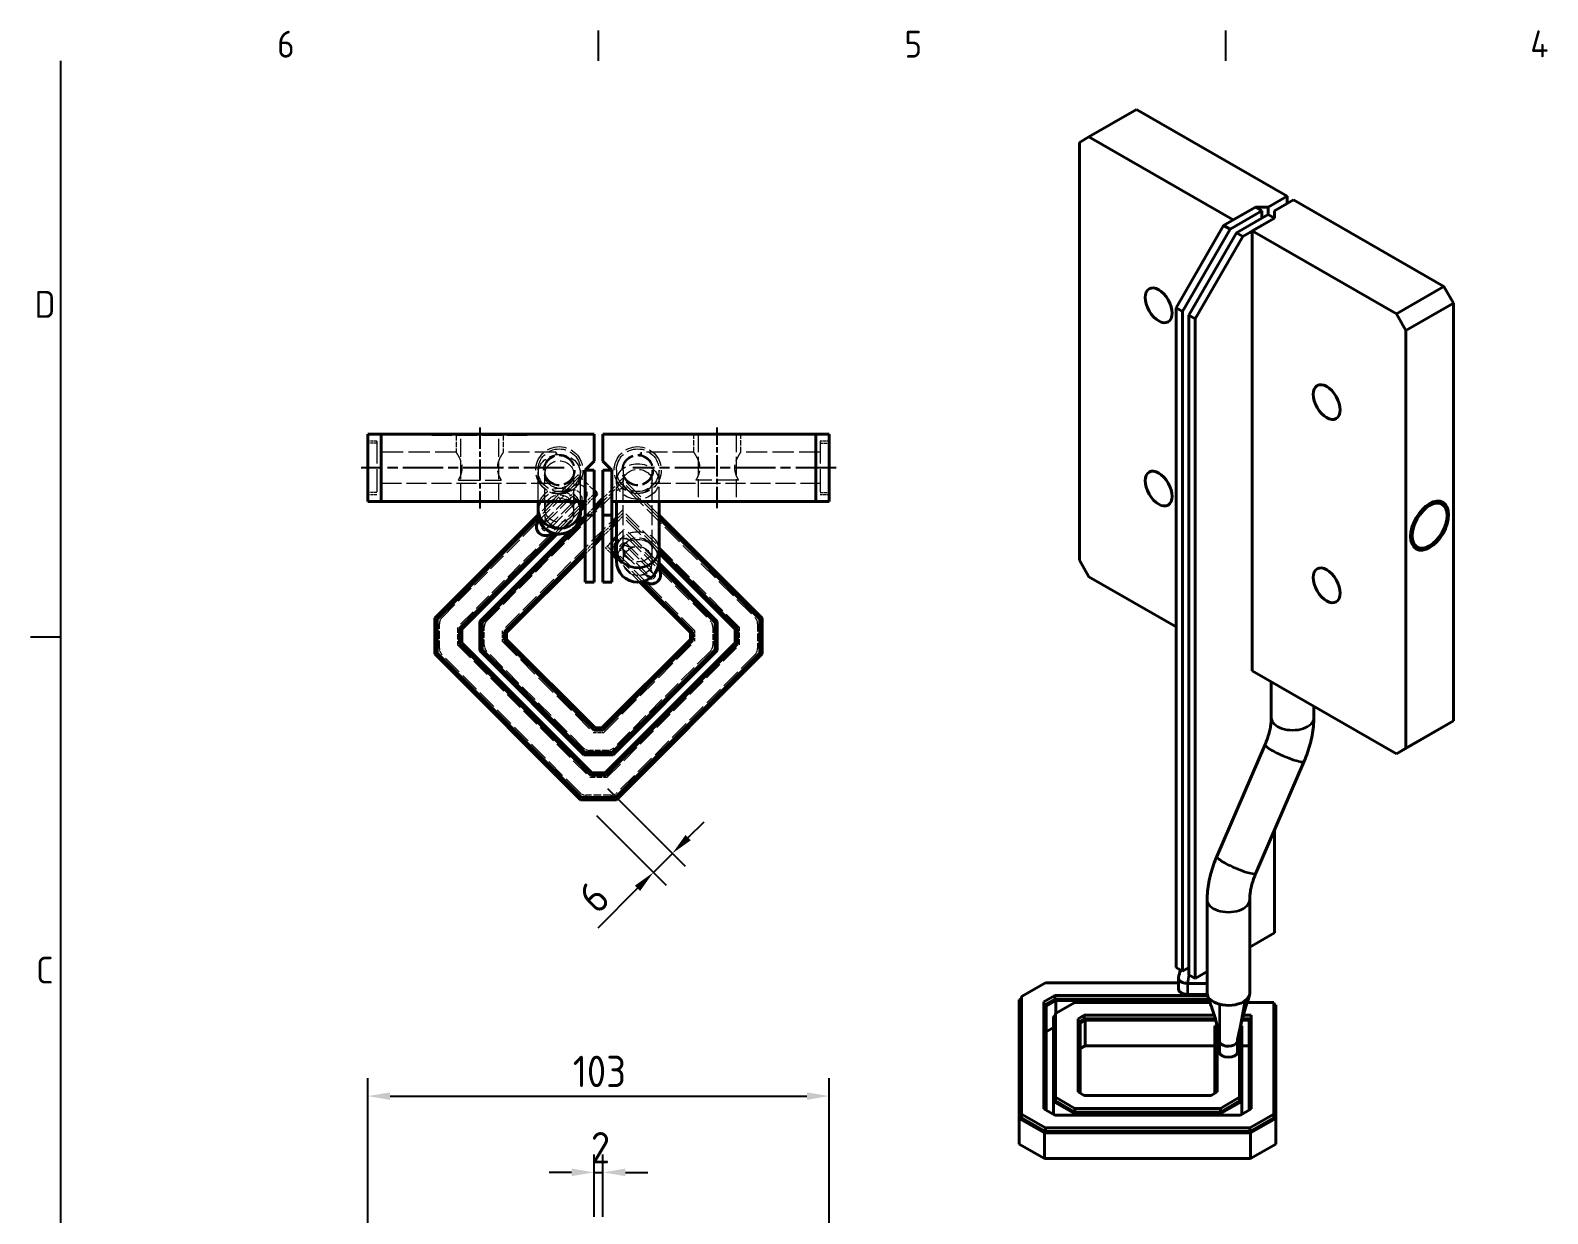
# Model space of a CAD drawing. Header units: millimetres. Extents: x 0 to 840, y 0 to 594.
# Drawn here: x 13.2 to 351.8, y 316.9 to 580.8 of the extents above; entities that cross this region are included whole.
import ezdxf

# ---------------------------------------------------------------- set-up
doc = ezdxf.new("R2010")
doc.units = ezdxf.units.MM
doc.header["$LTSCALE"] = 2
doc.linetypes.add('CHAIN', pattern=[0.3543, 0.2362, -0.0295, 0.0591, -0.0295])
doc.linetypes.add('DASHED', pattern=[0.2067, 0.1654, -0.0413])
doc.layers.get('0').update_dxf_attribs({"color": 3, "lineweight": 25})
for name, color, linetype, lineweight in [('가려진 것(ISO)', 2, 'DASHED', 18), ('가려진 좁은 것(ISO)', 2, 'DASHED', 18), ('가시적인 것(ISO)', 3, 'Continuous', 40), ('가시적인 좁은 것(ISO)', 3, 'Continuous', 35), ('경계(ISO)', 7, 'Continuous', 25), ('중심선(ISO)', 1, 'Continuous', 25), ('치수(ISO)', 2, 'Continuous', 25)]:
    doc.layers.add(name, color=color, linetype=linetype, lineweight=lineweight)
doc.styles.add('문자 텍스트_PSTEK_POSCO', font='isocp.shx')
doc.styles.add('치수 텍스트_PSTEK_POSCO', font='isocp.shx')
doc.dimstyles.new('치수_PSTEK_POSCO', dxfattribs={"dimscale": 2, "dimtxt": 3.5, "dimasz": 2.5, "dimexe": 2, "dimexo": 2.5, "dimgap": 1, "dimtad": 1, "dimrnd": 1e-08, "dimdsep": 46, "dimtxsty": '치수 텍스트_PSTEK_POSCO', "dimcen": 0.09, "dimdle": 10, "dimclrd": 7, "dimclre": 7, "dimclrt": 2, "dimadec": 1, "dimazin": 2, "dimtfac": 1, "dimtmove": 0, "dimatfit": 3, "dimfxl": 0, "dimtolj": 1, "dimlwd": -1, "dimlwe": -1, "dimarcsym": 0})

# ---------------------------------------------------------------- blocks, each defined once
blk = doc.blocks.new('경계 Default Border')
at = {"layer": '경계(ISO)'}
for p, q in [((70, 287), (70, 290.4)), ((140, 287), (140, 290.4)), ((10, 222.75), (6.6, 222.75))]:
    blk.add_line(p, q, dxfattribs=at)
at = {"layer": '경계(ISO)', "flags": 128}
blk.add_lwpolyline([(10, 10), (10, 287)], dxfattribs=at)
at = {"layer": '경계(ISO)', "color": 2, "char_height": 3, "attachment_point": 7, "style": '문자 텍스트_PSTEK_POSCO'}
for s, insert in [('6', (34.14, 287.37)), ('5', (104.14, 287.37)), ('4', (173.97, 287.4)), ('D', (7.08, 258.35)), ('C', (7.24, 184.1))]:
    blk.add_mtext(s, dxfattribs=dict(at, insert=insert))
blk = doc.blocks.new('*D26')
at = {"layer": 'Defpoints', "color": 0}
for p in [(140.99, 326.08), (138.99, 311.2), (140.99, 311.2)]:
    blk.add_point(p, dxfattribs=at)
at = {"layer": '치수(ISO)', "color": 7}
for p, q in [((138.99, 316.2), (138.99, 330.08)), ((140.99, 316.2), (140.99, 330.08)), ((133.99, 326.08), (128.99, 326.08)), ((138.99, 326.08), (140.99, 326.08)), ((145.99, 326.08), (150.99, 326.08))]:
    blk.add_line(p, q, dxfattribs=at)
for points in [[(133.99, 326.92), (133.99, 325.25), (138.99, 326.08)], [(145.99, 326.92), (145.99, 325.25), (140.99, 326.08)]]:
    blk.add_solid(points, dxfattribs=at)
at = {"layer": '치수(ISO)', "color": 2, "insert": (138.29, 331.58), "char_height": 7, "attachment_point": 4, "style": '치수 텍스트_PSTEK_POSCO'}
blk.add_mtext('\\A1;2', dxfattribs=at)
blk = doc.blocks.new('*D27')
at = {"layer": 'Defpoints', "color": 0}
for p in [(191.49, 343.1), (88.49, 308.2), (191.49, 308.2)]:
    blk.add_point(p, dxfattribs=at)
at = {"layer": '치수(ISO)', "color": 7}
for p, q in [((88.49, 313.2), (88.49, 347.1)), ((191.49, 313.2), (191.49, 347.1)), ((93.49, 343.1), (186.49, 343.1))]:
    blk.add_line(p, q, dxfattribs=at)
for points in [[(93.49, 343.93), (93.49, 342.26), (88.49, 343.1)], [(186.49, 343.93), (186.49, 342.26), (191.49, 343.1)]]:
    blk.add_solid(points, dxfattribs=at)
at = {"layer": '치수(ISO)', "color": 2, "insert": (134.25, 348.6), "char_height": 7, "attachment_point": 4, "style": '치수 텍스트_PSTEK_POSCO'}
blk.add_mtext('\\A1;103', dxfattribs=at)
blk = doc.blocks.new('*D30')
at = {"layer": 'Defpoints', "color": 0}
for p in [(138.48, 415.21), (136, 409.21), (156.47, 397.23)]:
    blk.add_point(p, dxfattribs=at)
at = {"layer": '치수(ISO)', "color": 7}
for p, q in [((142.02, 411.68), (159.3, 394.4)), ((139.54, 405.68), (155.06, 390.15)), ((160.01, 400.76), (163.54, 404.3)), ((156.47, 397.23), (152.23, 392.98)), ((148.69, 389.45), (139.81, 380.56))]:
    blk.add_line(p, q, dxfattribs=at)
for points in [[(159.42, 401.35), (160.6, 400.17), (156.47, 397.23)], [(148.1, 390.04), (149.28, 388.86), (152.23, 392.98)]]:
    blk.add_solid(points, dxfattribs=at)
at = {"layer": '치수(ISO)', "color": 2, "insert": (137.33, 385.86), "char_height": 7, "attachment_point": 4, "rotation": 45, "style": '치수 텍스트_PSTEK_POSCO'}
blk.add_mtext('\\A1;6', dxfattribs=at)

msp = doc.modelspace()

# ---------------------------------------------------------------- linework, layer by layer
at = {"layer": '가려진 것(ISO)', "ltscale": 1.904597}
for p, q in [((90.492, 489.212), (88.492, 489.212)), ((90.492, 488.712), (88.492, 488.712)), ((191.492, 489.212), (189.492, 489.212)), ((189.492, 488.712), (191.492, 488.712)), ((90.492, 477.712), (88.492, 477.712)), ((189.492, 477.712), (191.492, 477.712)), ((90.492, 477.212), (88.492, 477.212)), ((191.492, 477.212), (189.492, 477.212))]:
    msp.add_line(p, q, dxfattribs=at)
at = {"layer": '가려진 것(ISO)', "ltscale": 15.198803}
for p, q in [((90.492, 489.212), (90.492, 477.212)), ((189.492, 489.212), (189.492, 477.212))]:
    msp.add_line(p, q, dxfattribs=at)
at = {"layer": '가려진 것(ISO)', "ltscale": 0.19037}
for p, q in [((102.792, 490.712), (102.792, 490.512)), ((124.192, 490.712), (124.192, 490.512)), ((155.792, 490.512), (155.792, 490.712)), ((177.192, 490.512), (177.192, 490.712))]:
    msp.add_line(p, q, dxfattribs=at)
at = {"layer": '가려진 것(ISO)', "ltscale": 13.552266}
for p, q in [((102.792, 490.512), (124.192, 490.512)), ((177.192, 490.512), (155.792, 490.512))]:
    msp.add_line(p, q, dxfattribs=at)
at = {"layer": '가려진 것(ISO)', "ltscale": 3.618824}
for p, q in [((108.242, 490.512), (108.242, 486.712)), ((118.742, 490.512), (118.742, 486.712)), ((161.242, 486.712), (161.242, 490.512)), ((171.742, 486.712), (171.742, 490.512))]:
    msp.add_line(p, q, dxfattribs=at)
at = {"layer": '가려진 것(ISO)', "ltscale": 12.094824}
for p, q in [((109.242, 475.712), (109.242, 490.712)), ((117.742, 475.712), (117.742, 490.712)), ((162.242, 490.712), (162.242, 475.712)), ((170.742, 490.712), (170.742, 475.712))]:
    msp.add_line(p, q, dxfattribs=at)
at = {"layer": '가려진 것(ISO)', "ltscale": 14.312208}
for p, q in [((108.242, 486.712), (90.492, 486.712)), ((189.492, 486.712), (171.742, 486.712))]:
    msp.add_line(p, q, dxfattribs=at)
at = {"layer": '가려진 것(ISO)', "ltscale": 14.211417}
for p, q in [((130.492, 486.712), (118.742, 486.712)), ((161.242, 486.712), (149.492, 486.712))]:
    msp.add_line(p, q, dxfattribs=at)
at = {"layer": '가려진 것(ISO)', "ltscale": 1.948615}
for p, q in [((130.492, 486.712), (130.492, 486.131)), ((149.492, 486.712), (149.492, 486.131))]:
    msp.add_line(p, q, dxfattribs=at)
at = {"layer": '가려진 것(ISO)', "ltscale": 0.585347}
for p, q in [((130.809, 486.185), (130.492, 486.712)), ((149.176, 486.185), (149.492, 486.712))]:
    msp.add_line(p, q, dxfattribs=at)
at = {"layer": '가려진 것(ISO)', "ltscale": 5.094299}
for p, q in [((126.492, 482.712), (126.492, 481.768)), ((127.992, 482.712), (127.992, 481.768)), ((134.492, 481.768), (134.492, 482.712)), ((135.992, 481.768), (135.992, 482.712)), ((127.992, 474.156), (127.992, 473.212)), ((134.492, 473.212), (134.492, 474.156))]:
    msp.add_line(p, q, dxfattribs=at)
at = {"layer": '가려진 것(ISO)', "ltscale": 13.987808}
for p, q in [((126.492, 475.712), (126.492, 481.768)), ((135.992, 475.712), (135.992, 481.768))]:
    msp.add_line(p, q, dxfattribs=at)
at = {"layer": '가려진 것(ISO)', "ltscale": 15.337379}
msp.add_line((135.484, 481.696), (126.517, 472.729), dxfattribs=at)
at = {"layer": '가려진 것(ISO)', "ltscale": 15.768127}
msp.add_line((135.837, 481.342), (126.619, 472.124), dxfattribs=at)
at = {"layer": '가려진 것(ISO)', "ltscale": 13.186625}
for p, q in [((127.992, 474.156), (127.992, 481.768)), ((134.492, 474.156), (134.492, 481.768))]:
    msp.add_line(p, q, dxfattribs=at)
at = {"layer": '가려진 것(ISO)', "ltscale": 0.476074}
for p, q in [((135.837, 481.342), (135.484, 481.696)), ((145.461, 469.279), (145.815, 469.632)), ((141.572, 465.39), (141.926, 465.743))]:
    msp.add_line(p, q, dxfattribs=at)
at = {"layer": '가려진 것(ISO)', "ltscale": 4.249222}
msp.add_line((138.992, 478.187), (135.837, 481.342), dxfattribs=at)
at = {"layer": '가려진 것(ISO)', "ltscale": 5.892254}
for p, q in [((145.367, 480.83), (140.992, 476.455)), ((145.367, 480.122), (140.992, 475.747))]:
    msp.add_line(p, q, dxfattribs=at)
at = {"layer": '가려진 것(ISO)', "ltscale": 10.633321}
for p, q in [((143.992, 482.712), (143.992, 480.208)), ((145.492, 482.712), (145.492, 480.208)), ((151.992, 480.208), (151.992, 482.712)), ((153.492, 480.208), (153.492, 482.712)), ((145.492, 464.965), (145.492, 462.462)), ((151.992, 462.462), (151.992, 464.965))]:
    msp.add_line(p, q, dxfattribs=at)
at = {"layer": '가려진 것(ISO)', "ltscale": 13.897539}
for p, q in [((153.492, 472.705), (145.367, 480.83)), ((153.492, 471.997), (145.367, 480.122)), ((153.492, 464.926), (145.367, 473.051)), ((153.492, 464.219), (145.367, 472.344))]:
    msp.add_line(p, q, dxfattribs=at)
at = {"layer": '가려진 것(ISO)', "ltscale": 13.458852}
for p, q in [((129.44, 479.712), (90.492, 479.712)), ((189.492, 479.712), (150.545, 479.712))]:
    msp.add_line(p, q, dxfattribs=at)
at = {"layer": '가려진 것(ISO)', "ltscale": 14.384877}
for p, q in [((108.738, 480.512), (118.247, 480.512)), ((171.247, 480.512), (161.738, 480.512))]:
    msp.add_line(p, q, dxfattribs=at)
at = {"layer": '가려진 것(ISO)', "ltscale": 12.347429}
msp.add_line((115.078, 449.126), (143.953, 478.001), dxfattribs=at)
at = {"layer": '가려진 것(ISO)', "ltscale": 10.582971}
for p, q in [((126.735, 471.533), (132.922, 477.72)), ((135.75, 474.891), (129.563, 468.704)), ((150.422, 457.954), (144.235, 464.141)), ((147.063, 466.97), (153.25, 460.783))]:
    msp.add_line(p, q, dxfattribs=at)
at = {"layer": '가려진 것(ISO)', "ltscale": 1.545765}
for p, q in [((132.922, 477.72), (134.069, 478.867)), ((136.898, 476.039), (135.75, 474.891))]:
    msp.add_line(p, q, dxfattribs=at)
at = {"layer": '가려진 것(ISO)', "ltscale": 9.832211}
for p, q in [((143.992, 475.712), (143.992, 480.208)), ((153.492, 475.712), (153.492, 480.208))]:
    msp.add_line(p, q, dxfattribs=at)
at = {"layer": '가려진 것(ISO)', "ltscale": 13.332373}
for p, q in [((145.492, 464.965), (145.492, 480.208)), ((151.992, 464.965), (151.992, 480.208))]:
    msp.add_line(p, q, dxfattribs=at)
at = {"layer": '가려진 것(ISO)', "ltscale": 13.744819}
msp.add_line((146.782, 478.001), (174.907, 449.876), dxfattribs=at)
at = {"layer": '가려진 것(ISO)', "ltscale": 10.2806}
for p, q in [((127.529, 470.913), (133.539, 476.923)), ((134.953, 475.509), (128.943, 469.498)), ((151.047, 458.743), (145.037, 464.753)), ((146.451, 466.167), (152.461, 460.157))]:
    msp.add_line(p, q, dxfattribs=at)
at = {"layer": '가려진 것(ISO)', "ltscale": 10.468553}
for p, q in [((133.915, 476.592), (127.795, 470.472)), ((128.569, 469.832), (134.689, 475.952)), ((145.362, 465.135), (151.482, 459.015)), ((152.123, 459.789), (146.002, 465.909))]:
    msp.add_line(p, q, dxfattribs=at)
at = {"layer": '가려진 것(ISO)', "ltscale": 10.341061}
msp.add_line((135.992, 474.426), (129.947, 468.381), dxfattribs=at)
at = {"layer": '가려진 것(ISO)', "ltscale": 0.089993}
for p, q in [((133.982, 476.659), (133.915, 476.592)), ((128.502, 469.765), (128.569, 469.832)), ((145.295, 465.202), (145.362, 465.135)), ((152.189, 459.722), (152.123, 459.789))]:
    msp.add_line(p, q, dxfattribs=at)
at = {"layer": '가려진 것(ISO)', "ltscale": 6.921966}
for p, q in [((135.712, 474.821), (135.74, 474.872)), ((147.133, 466.931), (147.082, 466.959))]:
    msp.add_line(p, q, dxfattribs=at)
at = {"layer": '가려진 것(ISO)', "ltscale": 2.693548}
for p, q in [((138.992, 477.426), (136.992, 475.426)), ((138.992, 476.719), (136.992, 474.719)), ((138.992, 474.455), (136.992, 472.455)), ((138.992, 473.747), (136.992, 471.747)), ((142.992, 470.676), (140.992, 468.676)), ((142.992, 469.969), (140.992, 467.969)), ((138.992, 466.676), (136.992, 464.676)), ((138.992, 465.969), (136.992, 463.969))]:
    msp.add_line(p, q, dxfattribs=at)
at = {"layer": '가려진 것(ISO)', "ltscale": 12.347519}
msp.add_line((105.078, 449.876), (126.735, 471.533), dxfattribs=at)
at = {"layer": '가려진 것(ISO)', "ltscale": 13.133938}
msp.add_line((145.367, 473.758), (118.492, 446.883), dxfattribs=at)
at = {"layer": '가려진 것(ISO)', "ltscale": 7.101684}
msp.add_line((135.992, 473.719), (130.719, 468.446), dxfattribs=at)
at = {"layer": '가려진 것(ISO)', "ltscale": 2.245211}
msp.add_line((135.33, 470.792), (133.662, 469.125), dxfattribs=at)
at = {"layer": '가려진 것(ISO)', "ltscale": 1.851783}
for p, q in [((145.367, 473.051), (143.992, 471.676)), ((145.367, 472.344), (143.992, 470.969))]:
    msp.add_line(p, q, dxfattribs=at)
at = {"layer": '가려진 것(ISO)', "ltscale": 12.767409}
msp.add_line((171.492, 447.633), (145.367, 473.758), dxfattribs=at)
at = {"layer": '가려진 것(ISO)', "ltscale": 12.01353}
msp.add_line((129.563, 468.704), (108.492, 447.633), dxfattribs=at)
at = {"layer": '가려진 것(ISO)', "ltscale": 1.978084}
msp.add_line((143.992, 467.81), (145.461, 469.279), dxfattribs=at)
at = {"layer": '가려진 것(ISO)', "ltscale": 13.876179}
msp.add_line((153.574, 461.166), (145.461, 469.279), dxfattribs=at)
at = {"layer": '가려진 것(ISO)', "ltscale": 13.159125}
msp.add_line((153.508, 461.939), (145.815, 469.632), dxfattribs=at)
at = {"layer": '가려진 것(ISO)', "ltscale": 1.912808}
msp.add_line((142.992, 463.969), (141.572, 465.39), dxfattribs=at)
at = {"layer": '가려진 것(ISO)', "ltscale": 1.436634}
for p, q in [((141.926, 465.743), (142.992, 466.81)), ((142.992, 464.676), (141.926, 465.743))]:
    msp.add_line(p, q, dxfattribs=at)
at = {"layer": '가려진 것(ISO)', "ltscale": 10.124997}
msp.add_line((149.83, 457.838), (143.911, 463.758), dxfattribs=at)
at = {"layer": '가려진 것(ISO)', "ltscale": 7.068557}
msp.add_line((149.225, 457.736), (143.977, 462.985), dxfattribs=at)
at = {"layer": '가려진 것(ISO)', "ltscale": 13.291928}
msp.add_line((153.25, 460.783), (164.907, 449.126), dxfattribs=at)
at = {"layer": '가려진 것(ISO)', "ltscale": 12.62395}
msp.add_line((161.492, 446.883), (150.422, 457.954), dxfattribs=at)
at = {"layer": '가려진 것(ISO)', "ltscale": 5.237816}
for p, q in [((104.492, 442.962), (104.492, 448.462)), ((175.492, 448.462), (175.492, 442.962)), ((142.742, 410.212), (137.242, 410.212))]:
    msp.add_line(p, q, dxfattribs=at)
at = {"layer": '가려진 것(ISO)', "ltscale": 3.659913}
for p, q in [((108.492, 447.633), (108.492, 443.79)), ((171.492, 443.79), (171.492, 447.633)), ((138.071, 414.212), (141.914, 414.212))]:
    msp.add_line(p, q, dxfattribs=at)
at = {"layer": '가려진 것(ISO)', "ltscale": 3.809293}
for p, q in [((114.492, 443.712), (114.492, 447.712)), ((165.492, 447.712), (165.492, 443.712)), ((141.992, 420.212), (137.992, 420.212))]:
    msp.add_line(p, q, dxfattribs=at)
at = {"layer": '가려진 것(ISO)', "ltscale": 12.648226}
for p, q in [((108.492, 443.79), (138.071, 414.212)), ((141.914, 414.212), (171.492, 443.79))]:
    msp.add_line(p, q, dxfattribs=at)
at = {"layer": '가려진 것(ISO)', "ltscale": 2.231391}
for p, q in [((118.492, 446.883), (118.492, 444.54)), ((161.492, 444.54), (161.492, 446.883)), ((138.821, 424.212), (141.164, 424.212))]:
    msp.add_line(p, q, dxfattribs=at)
at = {"layer": '가려진 것(ISO)', "ltscale": 13.908436}
for p, q in [((118.492, 444.54), (138.821, 424.212)), ((141.164, 424.212), (161.492, 444.54))]:
    msp.add_line(p, q, dxfattribs=at)
at = {"layer": '가려진 것(ISO)', "ltscale": 13.14921}
for p, q in [((135.828, 410.798), (105.078, 441.548)), ((174.907, 441.548), (144.157, 410.798))]:
    msp.add_line(p, q, dxfattribs=at)
at = {"layer": '가려진 것(ISO)', "ltscale": 12.258342}
for p, q in [((136.578, 420.798), (115.078, 442.298)), ((164.907, 442.298), (143.407, 420.798))]:
    msp.add_line(p, q, dxfattribs=at)
at = {"layer": '가려진 것(ISO)', "ltscale": 13.298953}
for centre, radius in [((131.242, 482.712), 5.25), ((148.742, 482.712), 5.25), ((131.242, 482.712), 3.5), ((148.742, 482.712), 3.5)]:
    msp.add_circle(centre, radius, dxfattribs=at)
at = {"layer": '가려진 것(ISO)', "ltscale": 12.032386}
for centre in [(131.242, 482.712), (148.742, 482.712)]:
    msp.add_circle(centre, 4.75, dxfattribs=at)
at = {"layer": '가려진 것(ISO)', "ltscale": 12.349028}
for centre in [(131.242, 482.712), (148.742, 482.712), (131.242, 473.212), (148.742, 462.462)]:
    msp.add_circle(centre, 3.25, dxfattribs=at)
at = {"layer": '가려진 것(ISO)', "ltscale": 12.032386}
for centre in [(131.242, 473.212), (148.742, 462.462)]:
    msp.add_arc(centre, 4.75, 0, 180, dxfattribs=at)
at = {"layer": '가려진 것(ISO)', "ltscale": 1.138714}
for centre, start, end in [((134.336, 476.305), 100.74297, 135), ((128.149, 470.118), 280.74297, 315), ((145.649, 465.555), 190.74297, 225), ((151.836, 459.368), 10.74297, 45)]:
    msp.add_arc(centre, 2, start, end, dxfattribs=at)
at = {"layer": '가려진 것(ISO)', "ltscale": 3.922875}
msp.add_arc((134.336, 476.305), 2, 342.73473, 100.74297, dxfattribs=at)
at = {"layer": '가려진 것(ISO)', "ltscale": 5.983681}
for centre, start, end in [((135.484, 477.453), 315, 135), ((145.815, 465.39), 45, 225)]:
    msp.add_arc(centre, 2, start, end, dxfattribs=at)
at = {"layer": '가려진 것(ISO)', "ltscale": 2.991791}
for centre, radius, start, end in [((145.367, 476.587), 2, 45, 135), ((134.246, 476.216), 1, 315, 135), ((128.236, 470.205), 1, 135, 315), ((145.744, 465.46), 1, 45, 225), ((151.754, 459.45), 1, 225, 45)]:
    msp.add_arc(centre, radius, start, end, dxfattribs=at)
at = {"layer": '가려진 것(ISO)', "ltscale": 1.337976}
for centre, start, end in [((134.336, 476.305), 333.99562, 135), ((128.149, 470.118), 153.99562, 315), ((145.649, 465.555), 63.99562, 225), ((151.836, 459.368), 243.99562, 45)]:
    msp.add_arc(centre, 0.5, start, end, dxfattribs=at)
at = {"layer": '가려진 것(ISO)', "ltscale": 0.157769}
for centre, start, end in [((134.336, 476.305), 315, 333.99562), ((128.149, 470.118), 135, 153.99562), ((145.649, 465.555), 45, 63.99562), ((151.836, 459.368), 225, 243.99562)]:
    msp.add_arc(centre, 0.5, start, end, dxfattribs=at)
at = {"layer": '가려진 것(ISO)', "ltscale": 0.022678}
for centre, start, end in [((134.336, 476.305), 315, 315.68519), ((128.149, 470.118), 135, 135.68519), ((145.649, 465.555), 45, 45.68519), ((151.836, 459.368), 225, 225.68519)]:
    msp.add_arc(centre, 2, start, end, dxfattribs=at)
at = {"layer": '가려진 것(ISO)', "ltscale": 0.339961}
msp.add_arc((134.336, 476.305), 2, 315.68519, 325.91468, dxfattribs=at)
at = {"layer": '가려진 것(ISO)', "ltscale": 3.331852}
msp.add_arc((145.649, 465.555), 2, 45.68519, 145.91468, dxfattribs=at)
at = {"layer": '가려진 것(ISO)', "ltscale": 1.495845}
for centre, start, end in [((106.492, 448.462), 135, 180), ((116.492, 447.712), 135, 180), ((163.492, 447.712), 0, 45), ((173.492, 448.462), 0, 45), ((116.492, 443.712), 180, 225), ((163.492, 443.712), 315, 0), ((106.492, 442.962), 180, 225), ((173.492, 442.962), 315, 0), ((137.992, 422.212), 225, 270), ((141.992, 422.212), 270, 315), ((137.242, 412.212), 225, 270), ((142.742, 412.212), 270, 315)]:
    msp.add_arc(centre, 2, start, end, dxfattribs=at)
at = {"layer": '가려진 것(ISO)', "ltscale": 10.773035}
for points, knots in [([(108.738, 480.512), (108.779, 480.584), (108.821, 480.66), (109.025, 481.041), (109.209, 481.425), (109.49, 482.279), (109.579, 482.752), (109.579, 483.672), (109.49, 484.145), (109.209, 484.999), (109.025, 485.382), (108.701, 485.988), (108.537, 486.255), (108.306, 486.618), (108.268, 486.674), (108.242, 486.712)], [-1.40989513, -1.40989513, -1.40989513, -1.40989513, -1.37476925, -1.37476925, -1.23668467, -1.23668467, -1.0986001, -1.0986001, -0.96051553, -0.96051553, -0.82243095, -0.82243095, -0.6858655, -0.6858655, -0.54930005, -0.54930005, -0.54930005, -0.54930005]), ([(118.742, 486.712), (118.717, 486.674), (118.678, 486.618), (118.448, 486.255), (118.283, 485.988), (117.96, 485.382), (117.775, 484.999), (117.495, 484.145), (117.405, 483.672), (117.405, 482.752), (117.495, 482.279), (117.775, 481.425), (117.96, 481.041), (118.164, 480.66), (118.206, 480.584), (118.247, 480.512)], [0.54930005, 0.54930005, 0.54930005, 0.54930005, 0.6858655, 0.6858655, 0.82243095, 0.82243095, 0.96051553, 0.96051553, 1.0986001, 1.0986001, 1.23668467, 1.23668467, 1.37476925, 1.37476925, 1.40989513, 1.40989513, 1.40989513, 1.40989513]), ([(161.242, 486.712), (161.268, 486.674), (161.306, 486.618), (161.537, 486.255), (161.701, 485.988), (162.025, 485.382), (162.209, 484.999), (162.49, 484.145), (162.579, 483.672), (162.579, 482.752), (162.49, 482.279), (162.209, 481.425), (162.025, 481.041), (161.821, 480.66), (161.779, 480.584), (161.738, 480.512)], [0.54930005, 0.54930005, 0.54930005, 0.54930005, 0.6858655, 0.6858655, 0.82243095, 0.82243095, 0.96051553, 0.96051553, 1.0986001, 1.0986001, 1.23668467, 1.23668467, 1.37476925, 1.37476925, 1.40989513, 1.40989513, 1.40989513, 1.40989513]), ([(171.247, 480.512), (171.206, 480.584), (171.164, 480.66), (170.96, 481.041), (170.775, 481.425), (170.495, 482.279), (170.405, 482.752), (170.405, 483.672), (170.495, 484.145), (170.775, 484.999), (170.96, 485.382), (171.283, 485.988), (171.448, 486.255), (171.678, 486.618), (171.717, 486.674), (171.742, 486.712)], [-1.40989513, -1.40989513, -1.40989513, -1.40989513, -1.37476925, -1.37476925, -1.23668467, -1.23668467, -1.0986001, -1.0986001, -0.96051553, -0.96051553, -0.82243095, -0.82243095, -0.6858655, -0.6858655, -0.54930005, -0.54930005, -0.54930005, -0.54930005])]:
    msp.add_open_spline(points, degree=3, knots=knots, dxfattribs=at)
at = {"layer": '가려진 것(ISO)', "ltscale": 12.550406}
msp.add_open_spline([(131.22, 477.962), (132.258, 477.967), (133.14, 478.114), (133.963, 478.27)], degree=3, dxfattribs=at)
at = {"layer": '가려진 것(ISO)', "ltscale": 12.269683}
for points in [[(132.353, 476.266), (132.883, 476.074), (133.416, 476.093), (133.915, 476.592)], [(130.132, 470.157), (129.602, 470.35), (129.068, 470.331), (128.569, 469.832)], [(145.688, 463.572), (145.881, 464.102), (145.861, 464.636), (145.362, 465.135)], [(151.797, 461.351), (151.604, 460.822), (151.624, 460.288), (152.123, 459.789)]]:
    msp.add_open_spline(points, degree=3, dxfattribs=at)
at = {"layer": '가려진 것(ISO)', "ltscale": 6.108712}
for points in [[(134.501, 475.43), (134.308, 474.895), (134.33, 474.358), (134.433, 473.832)], [(127.984, 470.994), (128.177, 471.529), (128.154, 472.066), (128.052, 472.592)], [(146.525, 465.721), (147.059, 465.527), (147.596, 465.55), (148.123, 465.652)], [(150.96, 459.203), (150.425, 459.396), (149.889, 459.374), (149.362, 459.272)]]:
    msp.add_open_spline(points, degree=3, dxfattribs=at)
at = {"layer": '가려진 것(ISO)', "ltscale": 3.676418}
for points in [[(134.785, 476.086), (134.684, 475.878), (134.585, 475.663), (134.501, 475.43)], [(127.699, 470.338), (127.801, 470.546), (127.899, 470.76), (127.984, 470.994)], [(145.868, 466.005), (146.076, 465.903), (146.291, 465.805), (146.525, 465.721)], [(151.617, 458.919), (151.408, 459.021), (151.194, 459.119), (150.96, 459.203)]]:
    msp.add_open_spline(points, degree=3, dxfattribs=at)
at = {"layer": '가려진 것(ISO)', "ltscale": 2.601902}
for points in [[(135.767, 474.908), (135.756, 474.897), (135.747, 474.885), (135.74, 474.872)], [(147.046, 466.986), (147.058, 466.975), (147.07, 466.966), (147.082, 466.959)]]:
    msp.add_open_spline(points, degree=3, dxfattribs=at)
at = {"layer": '가려진 좁은 것(ISO)', "ltscale": 12.360609}
for p, q in [((130.826, 477.944), (132.922, 477.72)), ((131.659, 468.48), (129.563, 468.704)), ((144.011, 462.045), (144.235, 464.141)), ((153.474, 462.878), (153.25, 460.783))]:
    msp.add_line(p, q, dxfattribs=at)
at = {"layer": '가려진 좁은 것(ISO)', "ltscale": 12.17514}
for p, q in [((133.234, 475.78), (133.982, 476.659)), ((129.25, 470.644), (128.502, 469.765)), ((146.174, 464.454), (145.295, 465.202)), ((151.31, 460.47), (152.189, 459.722))]:
    msp.add_line(p, q, dxfattribs=at)
at = {"layer": '가려진 좁은 것(ISO)', "ltscale": 12.223671}
for p, q in [((134.193, 474.575), (134.689, 475.952)), ((128.292, 471.848), (127.795, 470.472)), ((147.379, 465.412), (146.002, 465.909)), ((150.106, 459.512), (151.482, 459.015))]:
    msp.add_line(p, q, dxfattribs=at)
at = {"layer": '가려진 좁은 것(ISO)', "ltscale": 2.601624}
for p, q in [((135.74, 474.872), (135.75, 474.891)), ((126.745, 471.552), (126.735, 471.533)), ((147.082, 466.959), (147.063, 466.97)), ((150.402, 457.965), (150.422, 457.954))]:
    msp.add_line(p, q, dxfattribs=at)
at = {"layer": '가려진 좁은 것(ISO)', "ltscale": 12.032386}
for centre, ratio in [((131.242, 481.768), 0.9370821), ((148.742, 480.208), 0.8330994)]:
    msp.add_ellipse(centre, major_axis=(-4.75, 0), ratio=ratio, dxfattribs=at)
at = {"layer": '가려진 좁은 것(ISO)', "ltscale": 12.349028}
for centre, ratio in [((131.242, 481.768), 0.9370821), ((148.742, 480.208), 0.8330994), ((131.242, 474.156), 0.9370821), ((148.742, 464.965), 0.8330994)]:
    msp.add_ellipse(centre, major_axis=(-3.25, 0), ratio=ratio, dxfattribs=at)
at = {"layer": '가려진 좁은 것(ISO)', "ltscale": 12.032386}
for centre, ratio in [((131.242, 474.156), 0.9370821), ((148.742, 464.965), 0.8330994)]:
    msp.add_ellipse(centre, major_axis=(4.75, 0), ratio=ratio, start_param=0, end_param=3.1415927, dxfattribs=at)
at = {"layer": '가시적인 것(ISO)'}
for p, q in [((249.451, 557.057), (260.057, 563.165)), ((293.645, 543.823), (260.057, 563.165)), ((247.329, 555.826), (249.451, 557.057)), ((247.329, 462.626), (247.329, 555.826)), ((281.624, 538.53), (249.451, 557.057)), ((289.402, 541.38), (293.645, 543.823)), ((290.816, 540.566), (295.059, 543.009)), ((293.645, 543.823), (293.645, 542.195)), ((295.059, 543.009), (328.647, 523.667)), ((279.503, 537.308), (286.574, 541.38)), ((287.988, 540.566), (280.917, 536.494)), ((281.624, 538.53), (286.574, 541.38)), ((289.402, 539.751), (282.331, 535.679)), ((283.745, 534.865), (290.816, 538.937)), ((285.867, 536.087), (290.816, 538.937)), ((286.574, 541.38), (289.402, 541.38)), ((287.988, 540.566), (286.574, 541.38)), ((287.988, 538.937), (287.988, 540.566)), ((289.402, 541.38), (289.402, 539.751)), ((289.402, 539.751), (290.816, 538.937)), ((290.816, 538.937), (290.816, 540.566)), ((268.896, 518.937), (279.503, 537.308)), ((280.917, 536.494), (270.31, 518.123)), ((282.331, 535.679), (271.724, 517.308)), ((279.503, 537.308), (280.917, 536.494)), ((283.745, 534.865), (282.331, 535.679)), ((285.867, 536.087), (318.04, 517.559)), ((285.867, 437.981), (285.867, 536.087)), ((273.139, 516.494), (283.745, 534.865)), ((318.04, 517.559), (328.647, 523.667)), ((328.647, 523.667), (330.768, 519.993)), ((268.896, 518.937), (270.31, 518.123)), ((268.896, 371.779), (268.896, 518.937)), ((270.31, 518.123), (270.31, 370.964)), ((330.768, 519.993), (320.161, 513.885)), ((330.768, 519.993), (330.768, 426.793)), ((273.139, 516.494), (271.724, 517.308)), ((271.724, 517.308), (271.724, 370.15)), ((273.139, 369.335), (273.139, 516.494)), ((320.161, 513.885), (318.04, 517.559)), ((320.161, 420.685), (320.161, 513.885)), ((88.492, 490.712), (88.492, 475.712)), ((91.492, 490.712), (88.492, 490.712)), ((91.492, 475.712), (91.492, 490.712)), ((138.992, 490.712), (91.492, 490.712)), ((138.992, 484.712), (138.992, 490.712)), ((140.992, 490.712), (188.492, 490.712)), ((140.992, 484.712), (140.992, 490.712)), ((188.492, 490.712), (191.492, 490.712)), ((188.492, 475.712), (188.492, 490.712)), ((191.492, 490.712), (191.492, 475.712)), ((136.992, 482.712), (138.992, 484.712)), ((142.992, 482.712), (140.992, 484.712)), ((136.992, 475.712), (136.992, 482.712)), ((138.992, 482.712), (136.992, 482.712)), ((136.992, 472.712), (136.992, 482.712)), ((138.992, 482.712), (138.992, 472.712)), ((140.992, 482.712), (140.992, 472.712)), ((140.992, 482.712), (142.992, 482.712)), ((142.992, 475.712), (142.992, 482.712)), ((142.992, 472.712), (142.992, 482.712)), ((139.373, 477.807), (138.992, 478.187)), ((139.373, 477.807), (138.992, 477.426)), ((139.726, 477.453), (138.992, 476.719)), ((139.726, 477.453), (139.373, 477.807)), ((88.492, 475.712), (91.492, 475.712)), ((136.992, 475.712), (91.492, 475.712)), ((126.492, 474.156), (126.492, 475.712)), ((126.492, 474.156), (126.492, 473.212)), ((135.992, 474.156), (135.992, 475.712)), ((136.992, 475.426), (135.992, 474.426)), ((136.992, 474.719), (135.992, 473.719)), ((135.992, 473.212), (135.992, 474.156)), ((140.992, 476.455), (138.992, 474.455)), ((140.992, 475.747), (138.992, 473.747)), ((142.992, 475.712), (188.492, 475.712)), ((143.992, 464.965), (143.992, 475.712)), ((153.492, 464.965), (153.492, 475.712)), ((191.492, 475.712), (188.492, 475.712)), ((327.008, 475.797), (328.209, 475.105)), ((126.517, 472.729), (103.492, 449.705)), ((126.619, 472.124), (103.992, 449.497)), ((136.992, 471.747), (113.992, 448.747)), ((126.773, 471.603), (126.745, 471.552)), ((136.992, 472.455), (135.33, 470.792)), ((136.992, 472.712), (138.992, 472.712)), ((136.992, 457.712), (136.992, 472.712)), ((138.992, 472.712), (138.992, 457.712)), ((142.992, 472.712), (140.992, 472.712)), ((140.992, 472.712), (140.992, 457.712)), ((142.992, 457.712), (142.992, 472.712)), ((143.992, 471.676), (142.992, 470.676)), ((143.992, 470.969), (142.992, 469.969)), ((176.492, 449.705), (153.492, 472.705)), ((175.992, 449.497), (153.492, 471.997)), ((129.947, 468.381), (108.992, 447.426)), ((130.719, 468.446), (109.492, 447.219)), ((133.662, 469.125), (113.492, 448.955)), ((140.992, 468.676), (138.992, 466.676)), ((140.992, 467.969), (138.992, 465.969)), ((142.992, 466.81), (143.992, 467.81)), ((136.992, 464.676), (118.992, 446.676)), ((136.992, 463.969), (119.492, 446.469)), ((143.911, 463.758), (142.992, 464.676)), ((143.977, 462.985), (142.992, 463.969)), ((143.992, 464.965), (143.992, 462.462)), ((153.492, 462.462), (153.492, 464.965)), ((170.992, 447.426), (153.492, 464.926)), ((170.492, 447.219), (153.492, 464.219)), ((321.519, 466.264), (322.72, 465.573)), ((166.492, 448.955), (153.508, 461.939)), ((165.992, 448.747), (153.574, 461.166)), ((249.451, 458.952), (247.329, 462.626)), ((136.992, 457.712), (138.992, 457.712)), ((142.992, 457.712), (140.992, 457.712)), ((160.492, 446.469), (149.225, 457.736)), ((160.992, 446.676), (149.83, 457.838)), ((150.351, 457.993), (150.402, 457.965)), ((268.896, 447.754), (249.451, 458.952)), ((103.492, 449.705), (103.492, 441.719)), ((103.992, 449.497), (103.992, 441.926)), ((108.992, 447.426), (108.992, 443.997)), ((109.492, 447.219), (109.492, 444.205)), ((113.492, 448.955), (113.492, 442.469)), ((113.992, 448.747), (113.992, 442.676)), ((165.992, 442.676), (165.992, 448.747)), ((166.492, 442.469), (166.492, 448.955)), ((170.492, 444.205), (170.492, 447.219)), ((170.992, 443.997), (170.992, 447.426)), ((175.992, 441.926), (175.992, 449.497)), ((176.492, 441.719), (176.492, 449.705)), ((108.992, 443.997), (138.278, 414.712)), ((109.492, 444.205), (138.485, 415.212)), ((118.992, 446.676), (118.992, 444.747)), ((118.992, 444.747), (139.028, 424.712)), ((119.492, 446.469), (119.492, 444.955)), ((119.492, 444.955), (139.235, 425.212)), ((140.75, 425.212), (160.492, 444.955)), ((140.957, 424.712), (160.992, 444.747)), ((141.5, 415.212), (170.492, 444.205)), ((141.707, 414.712), (170.992, 443.997)), ((160.492, 444.955), (160.492, 446.469)), ((160.992, 444.747), (160.992, 446.676)), ((103.492, 441.719), (136, 409.212)), ((103.992, 441.926), (136.207, 409.712)), ((113.492, 442.469), (136.75, 419.212)), ((113.992, 442.676), (136.957, 419.712)), ((143.028, 419.712), (165.992, 442.676)), ((143.235, 419.212), (166.492, 442.469)), ((143.778, 409.712), (175.992, 441.926)), ((143.985, 409.212), (176.492, 441.719)), ((285.867, 437.981), (318.04, 419.454)), ((290.132, 427.474), (290.132, 435.525)), ((299.632, 427.474), (299.632, 430.054)), ((320.161, 420.685), (330.768, 426.793)), ((330.768, 426.793), (328.647, 425.562)), ((139.028, 424.712), (140.957, 424.712)), ((139.235, 425.212), (140.75, 425.212)), ((328.647, 425.562), (318.04, 419.454)), ((277.972, 396.577), (288.751, 421.554)), ((318.04, 419.454), (320.161, 420.685)), ((136.75, 419.212), (143.235, 419.212)), ((136.957, 419.712), (143.028, 419.712)), ((286.695, 392.813), (297.473, 417.79)), ((138.278, 414.712), (141.707, 414.712)), ((138.485, 415.212), (141.5, 415.212)), ((136, 409.212), (143.985, 409.212)), ((136.207, 409.712), (143.778, 409.712)), ((290.816, 402.364), (290.816, 379.515)), ((275.813, 366.067), (275.813, 386.893)), ((285.313, 366.067), (285.313, 386.893)), ((290.816, 379.515), (285.313, 376.346)), ((270.31, 370.964), (268.896, 371.779)), ((269.415, 369.395), (269.415, 366.942)), ((270.31, 370.964), (271.724, 371.779)), ((271.724, 370.15), (273.139, 369.335)), ((275.813, 370.876), (273.139, 369.335)), ((239.753, 368.382), (234.399, 365.299)), ((269.415, 368.382), (239.753, 368.382)), ((275.813, 368.243), (271.415, 368.243)), ((275.838, 365.79), (271.415, 365.79)), ((234.399, 364.888), (233.899, 364.6)), ((233.899, 364.6), (233.899, 338.127)), ((234.399, 365.299), (234.399, 339.064)), ((241.824, 365.502), (239.399, 364.106)), ((241.824, 364.685), (239.399, 363.289)), ((239.399, 364.106), (239.399, 340.256)), ((242.031, 364.397), (239.899, 363.169)), ((239.899, 363.169), (239.899, 339.968)), ((241.824, 364.685), (241.824, 365.502)), ((275.915, 365.502), (241.824, 365.502)), ((276.2, 364.685), (241.824, 364.685)), ((246.294, 364.004), (242.001, 361.532)), ((242.031, 361.55), (242.031, 364.397)), ((276.3, 364.397), (242.031, 364.397)), ((276.436, 364.004), (246.294, 364.004)), ((290.665, 364.004), (284.759, 364.004)), ((284.789, 364.004), (284.789, 364.101)), ((290.665, 339.064), (290.665, 364.004)), ((291.165, 363.475), (290.665, 363.475)), ((291.165, 338.127), (291.165, 363.475)), ((242.001, 361.122), (241.501, 360.834)), ((241.501, 360.834), (241.501, 341.893)), ((242.001, 361.532), (242.001, 342.83)), ((248.365, 361.125), (247.001, 360.34)), ((247.001, 360.34), (247.001, 344.023)), ((248.365, 360.307), (247.001, 359.522)), ((248.572, 360.02), (247.501, 359.403)), ((247.501, 359.403), (247.501, 343.735)), ((248.365, 360.307), (248.365, 361.125)), ((277.396, 361.125), (248.365, 361.125)), ((277.65, 360.307), (248.365, 360.307)), ((248.572, 354.297), (248.572, 360.02)), ((277.736, 360.02), (248.572, 360.02)), ((285.165, 360.02), (283.596, 360.02)), ((285.665, 360.307), (283.676, 360.307)), ((285.665, 361.125), (283.908, 361.125)), ((285.165, 339.968), (285.165, 360.02)), ((285.665, 340.256), (285.665, 361.125)), ((241.501, 358.369), (239.899, 357.446)), ((277.563, 343.735), (277.563, 358.733)), ((277.563, 358.733), (278.063, 358.733)), ((278.063, 344.023), (278.063, 358.835)), ((283.063, 342.83), (283.063, 357.94)), ((283.255, 358.733), (283.563, 358.733)), ((283.563, 341.893), (283.563, 358.733)), ((248.572, 354.297), (247.501, 353.68)), ((277.563, 354.297), (248.572, 354.297)), ((278.563, 355.37), (278.563, 355.386)), ((278.563, 355.37), (278.563, 352.919)), ((282.563, 355.316), (282.563, 352.919)), ((285.165, 354.297), (283.563, 354.297)), ((242.001, 342.83), (242.001, 342.013)), ((242.001, 342.83), (246.294, 340.358)), ((242.001, 342.013), (246.294, 339.54)), ((247.001, 344.023), (248.365, 343.237)), ((248.365, 343.237), (276.699, 343.237)), ((276.699, 343.237), (278.063, 344.023)), ((278.77, 340.358), (283.063, 342.83)), ((278.77, 339.54), (283.063, 342.013)), ((283.063, 342.83), (283.063, 342.013)), ((234.399, 339.064), (234.399, 338.246)), ((234.399, 339.064), (239.753, 335.981)), ((239.399, 340.256), (241.824, 338.86)), ((241.501, 341.893), (241.501, 339.046)), ((241.501, 341.893), (246.087, 339.253)), ((241.824, 338.86), (283.24, 338.86)), ((246.087, 339.253), (246.087, 338.86)), ((246.087, 339.253), (278.977, 339.253)), ((246.294, 340.358), (246.294, 339.54)), ((246.294, 340.358), (278.77, 340.358)), ((246.294, 339.54), (278.77, 339.54)), ((278.77, 340.358), (278.77, 339.54)), ((278.977, 339.253), (283.563, 341.893)), ((278.977, 339.253), (278.977, 338.86)), ((283.24, 338.86), (285.665, 340.256)), ((283.563, 341.893), (283.563, 339.046)), ((285.311, 335.981), (290.665, 339.064)), ((290.665, 339.064), (290.665, 338.246)), ((233.899, 338.127), (233.899, 332.404)), ((233.899, 338.127), (239.546, 334.875)), ((234.399, 338.246), (239.753, 335.163)), ((239.753, 335.981), (239.753, 335.163)), ((239.753, 335.981), (285.311, 335.981)), ((285.311, 335.163), (290.665, 338.246)), ((285.311, 335.981), (285.311, 335.163)), ((285.518, 334.875), (291.165, 338.127)), ((291.165, 338.127), (291.165, 332.404)), ((233.899, 332.404), (239.546, 329.152)), ((239.546, 334.875), (239.546, 329.152)), ((239.546, 334.875), (285.518, 334.875)), ((239.753, 335.163), (285.311, 335.163)), ((285.518, 334.875), (285.518, 329.152)), ((285.518, 329.152), (291.165, 332.404)), ((239.546, 329.152), (285.518, 329.152))]:
    msp.add_line(p, q, dxfattribs=at)
for centre, radius, start, end in [((134.336, 476.305), 2, 325.91468, 342.73473), ((128.149, 470.118), 2, 135.68519, 280.74297), ((131.242, 473.212), 4.75, 180, 0), ((145.649, 465.555), 2, 145.91468, 190.74297), ((148.742, 462.462), 4.75, 180, 0), ((151.836, 459.368), 2, 225.68519, 10.74297)]:
    msp.add_arc(centre, radius, start, end, dxfattribs=at)
for centre, major_axis in [((265.007, 519.485), (-2.121, 3.683)), ((302.484, 497.903), (-2.121, 3.683)), ((265.007, 478.607), (-2.121, 3.683)), ((325.465, 470.339), (2.994, 5.2)), ((325.465, 470.339), (2.745, 4.766)), ((302.484, 457.026), (-2.121, 3.683))]:
    msp.add_ellipse(centre, major_axis=major_axis, ratio=0.5780931, dxfattribs=at)
for centre, major_axis, ratio, start_param, end_param in [((324.05, 471.153), (2.994, 5.2), 0.5780931, 5.8720474, 6.0457118), ((324.05, 471.153), (-2.994, -5.2), 0.5780931, 0.2374735, 0.4111379), ((271.415, 369.395), (-2, 0), 0.5758617, 6.1568513, 7.2560836), ((271.415, 366.942), (-2, 0), 0.5758617, 0, 1.5707963), ((271.415, 369.395), (-2, 0), 0.5758617, 0.9728983, 1.5707963), ((280.563, 366.067), (-4.75, 0), 0.5758617, 0, 1.117258), ((280.563, 366.067), (4.75, 0), 0.5758617, 5.5856083, 6.2831853), ((280.563, 366.067), (-4.75, 0), 0.5758617, 1.1309734, 2.3608824), ((280.563, 366.067), (-4.75, 0), 0.5758617, 2.3608824, 2.4440157), ((280.563, 355.372), (-2, 0), 0.5758617, 0, 0.001397), ((280.563, 355.372), (-2, 0), 0.5758617, 0.0119588, 2.5436946), ((280.563, 352.919), (2, 0), 0.5758617, 3.1415927, 6.2831853), ((280.563, 355.372), (2, 0), 0.5758617, 5.6852873, 6.1857025)]:
    msp.add_ellipse(centre, major_axis=major_axis, ratio=ratio, start_param=start_param, end_param=end_param, dxfattribs=at)
for points in [[(126.718, 471.515), (126.729, 471.527), (126.738, 471.539), (126.745, 471.552)], [(131.265, 468.462), (130.226, 468.457), (129.344, 468.309), (128.522, 468.153)], [(143.992, 462.44), (143.988, 463.478), (143.84, 464.36), (143.684, 465.183)], [(153.492, 462.484), (153.497, 461.446), (153.645, 460.564), (153.801, 459.741)], [(150.439, 457.937), (150.427, 457.949), (150.415, 457.958), (150.402, 457.965)], [(269.431, 369.54), (269.557, 370.108), (269.683, 370.678), (269.809, 371.253)], [(282.825, 356.797), (282.731, 356.284), (282.641, 355.771), (282.554, 355.26)]]:
    msp.add_open_spline(points, degree=3, dxfattribs=at)
for points, knots in [([(288.751, 421.554), (288.936, 421.984), (289.104, 422.415), (289.403, 423.269), (289.534, 423.693), (289.757, 424.522), (289.848, 424.928), (289.993, 425.714), (290.047, 426.093), (290.116, 426.814), (290.132, 427.156), (290.132, 427.474)], [4.12628031, 4.12628031, 4.12628031, 4.12628031, 4.24350205, 4.24350205, 4.36072378, 4.36072378, 4.47794551, 4.47794551, 4.59516725, 4.59516725, 4.71238898, 4.71238898, 4.71238898, 4.71238898]), ([(297.473, 417.79), (297.746, 418.422), (297.996, 419.061), (298.446, 420.348), (298.647, 420.996), (298.995, 422.295), (299.143, 422.946), (299.383, 424.247), (299.475, 424.896), (299.6, 426.19), (299.632, 426.835), (299.632, 427.474)], [4.12628031, 4.12628031, 4.12628031, 4.12628031, 4.24350205, 4.24350205, 4.36072378, 4.36072378, 4.47794551, 4.47794551, 4.59516725, 4.59516725, 4.71238898, 4.71238898, 4.71238898, 4.71238898]), ([(275.813, 386.893), (275.813, 387.533), (275.846, 388.177), (275.97, 389.471), (276.062, 390.121), (276.302, 391.421), (276.45, 392.073), (276.799, 393.371), (276.999, 394.019), (277.45, 395.306), (277.699, 395.945), (277.972, 396.577)], [4.71238898, 4.71238898, 4.71238898, 4.71238898, 4.82961071, 4.82961071, 4.94683245, 4.94683245, 5.06405418, 5.06405418, 5.18127591, 5.18127591, 5.29849765, 5.29849765, 5.29849765, 5.29849765]), ([(285.313, 386.893), (285.313, 387.212), (285.33, 387.554), (285.399, 388.275), (285.452, 388.654), (285.597, 389.439), (285.689, 389.845), (285.911, 390.675), (286.042, 391.098), (286.341, 391.952), (286.509, 392.383), (286.695, 392.813)], [4.71238898, 4.71238898, 4.71238898, 4.71238898, 4.82961071, 4.82961071, 4.94683245, 4.94683245, 5.06405418, 5.06405418, 5.18127591, 5.18127591, 5.29849765, 5.29849765, 5.29849765, 5.29849765]), ([(278.563, 355.386), (278.562, 355.848), (278.529, 356.321), (278.417, 357.19), (278.347, 357.588), (278.129, 358.617), (277.959, 359.251), (277.599, 360.492), (277.404, 361.108), (276.878, 362.722), (276.546, 363.689), (276.114, 364.933), (276.01, 365.231), (275.907, 365.526)], [0, 0, 0, 0, 0.1472949, 0.1472949, 0.2681717, 0.2681717, 0.4628586, 0.4628586, 0.6708675, 0.6708675, 1.0299539, 1.0299539, 1.1439369, 1.1439369, 1.1439369, 1.1439369]), ([(285.242, 365.593), (284.832, 364.252), (284.42, 362.893), (283.8, 360.755), (283.588, 360.007), (283.176, 358.441), (282.973, 357.605), (282.825, 356.797)], [0, 0, 0, 0, 0.46009631, 0.46009631, 0.698332, 0.698332, 0.94964553, 0.94964553, 0.94964553, 0.94964553])]:
    msp.add_open_spline(points, degree=3, knots=knots, dxfattribs=at)
at = {"layer": '가시적인 좁은 것(ISO)'}
for p, q in [((271.761, 370.129), (271.415, 368.243)), ((271.415, 368.243), (271.415, 365.79)), ((278.541, 363.592), (278.563, 355.386)), ((284.204, 364.31), (282.825, 356.797))]:
    msp.add_line(p, q, dxfattribs=at)
for centre, major_axis, ratio, start_param, end_param in [((131.242, 474.156), (-4.75, 0), 0.9370821, 0, 3.1415927), ((148.742, 464.965), (-4.75, 0), 0.8330994, 0, 3.1415927), ((294.882, 427.474), (-4.75, 0), 0.5758617, 0, 3.1415927), ((293.112, 419.672), (-4.361, 1.882), 0.1599932, 0, 3.1415927), ((282.334, 394.695), (-4.361, 1.882), 0.1599932, 0, 3.1415927), ((280.563, 386.893), (-4.75, 0), 0.5758617, 0, 3.1415927), ((280.563, 366.067), (-4.75, 0), 0.5758617, 1.117258, 1.1309734), ((280.563, 355.372), (-2, 0), 0.5758617, 0.001397, 0.0119588)]:
    msp.add_ellipse(centre, major_axis=major_axis, ratio=ratio, start_param=start_param, end_param=end_param, dxfattribs=at)
at = {"layer": '중심선(ISO)', "linetype": 'CHAIN', "ltscale": 10.017322}
msp.add_line((113.492, 492.212), (113.492, 474.182), dxfattribs=at)
at = {"layer": '중심선(ISO)', "linetype": 'CHAIN', "ltscale": 9.966133}
msp.add_line((166.492, 474.274), (166.492, 492.212), dxfattribs=at)
at = {"layer": '중심선(ISO)', "linetype": 'CHAIN', "ltscale": 19.051651}
for p, q in [((132.309, 483.212), (86.992, 483.212)), ((192.992, 483.212), (147.676, 483.212))]:
    msp.add_line(p, q, dxfattribs=at)

# ---------------------------------------------------------------- block references
at = {"xscale": 2, "yscale": 2, "zscale": 2}
msp.add_blockref('경계 Default Border', (0, 0), dxfattribs=at)

# ---------------------------------------------------------------- dimensions: what is measured, and where the dimension line sits
at = {"layer": '치수(ISO)', "color": 7}
for base, p1, p2, angle, picture, middle in [((156.472, 397.225), (136, 409.212), (138.485, 415.212), 225, '*D30', (142.483, 383.236)), ((140.992, 326.083), (138.992, 311.2), (140.992, 311.2), 180, '*D26', (139.992, 326.083))]:
    dim = msp.add_linear_dim(base=base, p1=p1, p2=p2, angle=angle, dimstyle='치수_PSTEK_POSCO', override={"dimdec": 2, "dimtp": 0, "dimtm": 0, "dimtdec": 2, "dimtofl": 1, "dimatfit": 1}, dxfattribs=at)
    dim.commit()
    dim.dimension.update_dxf_attribs({"geometry": picture, "text_midpoint": middle, "dimtype": 160})
dim = msp.add_linear_dim(base=(191.492, 343.098), p1=(88.492, 308.2), p2=(191.492, 308.2), dimstyle='치수_PSTEK_POSCO', override={"dimdec": 2, "dimtp": 0, "dimtm": 0, "dimtdec": 2, "dimtofl": 0, "dimatfit": 1}, dxfattribs=at)
dim.commit()
dim.dimension.update_dxf_attribs({"geometry": '*D27', "text_midpoint": (139.992, 343.098), "dimtype": 160})

doc.saveas('drawing.dxf')
